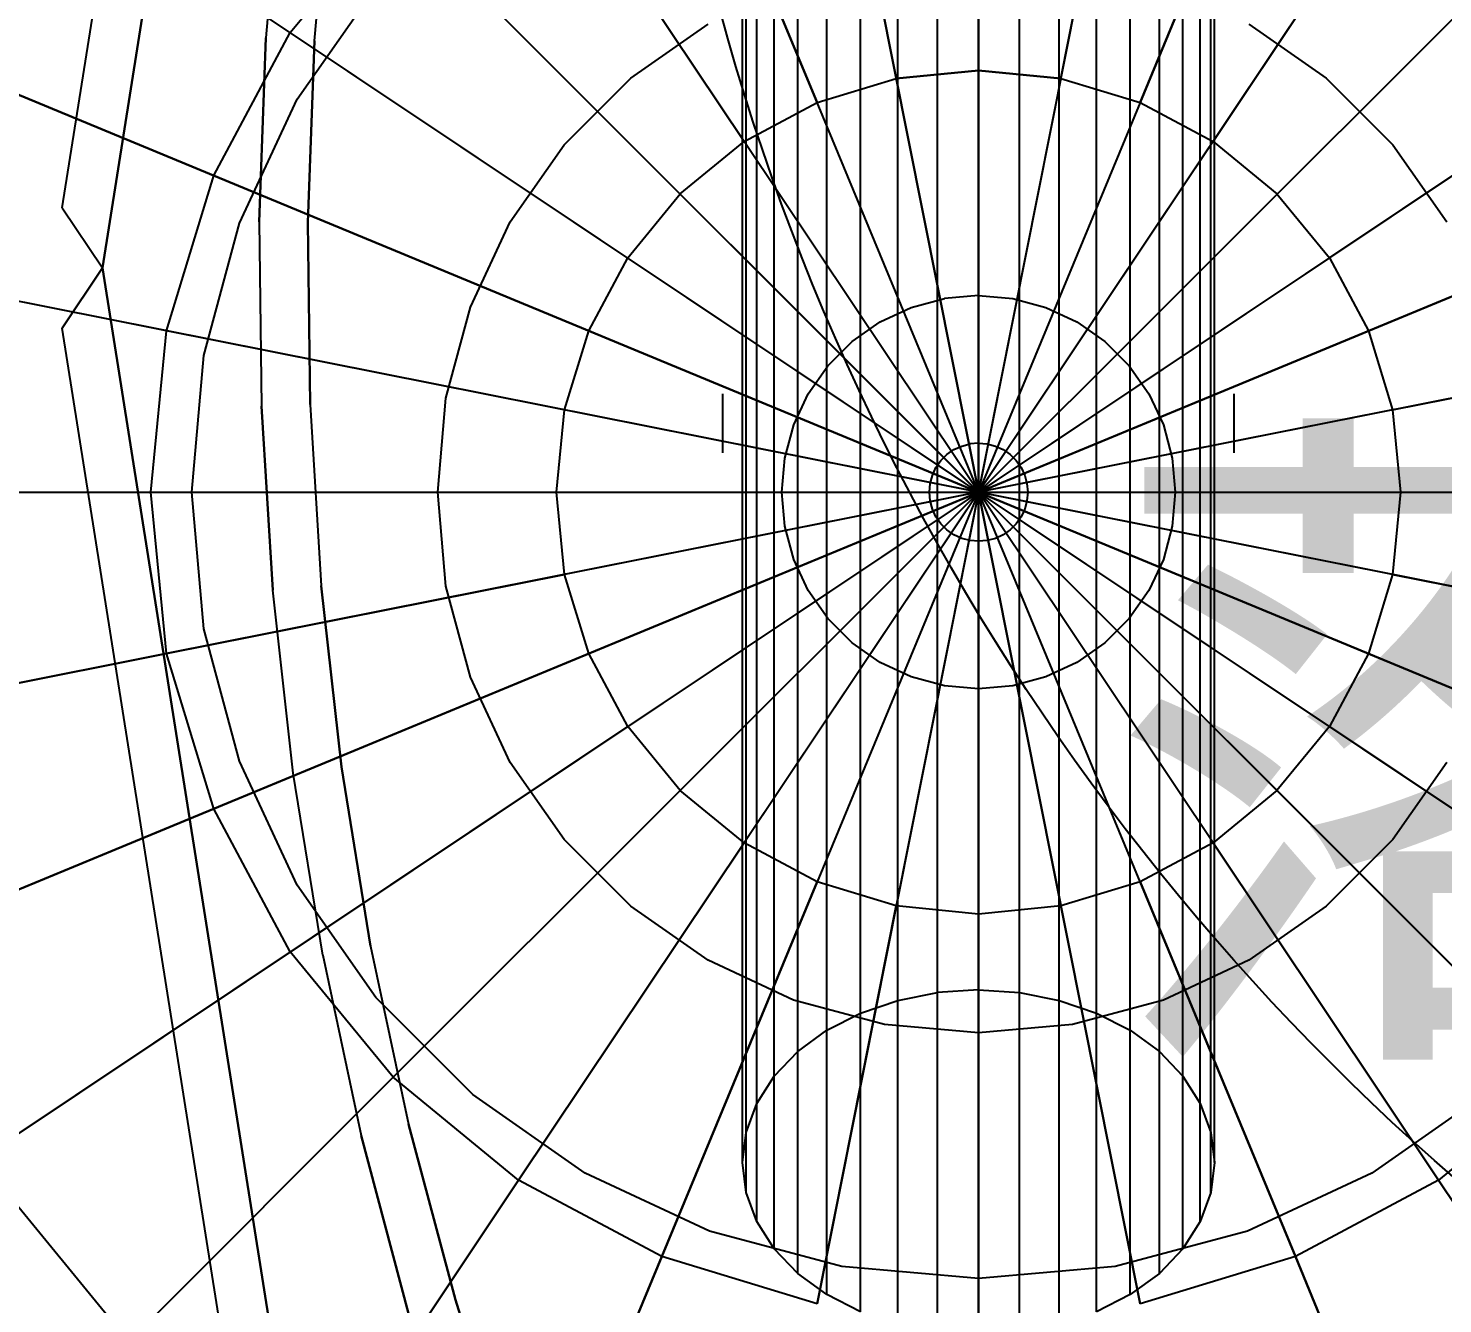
# Model space of a CAD drawing. Extents: x 11992 to 29481, y -6727 to 6811.
# Drawn here: x 12801.6 to 12873.5, y -1098.6 to -1033.7 of the extents above; entities that cross this region are included whole.
import ezdxf

# ---------------------------------------------------------------- set-up
doc = ezdxf.new("R2010")
doc.units = 0
doc.header["$MEASUREMENT"] = 0
doc.layers.get('0').update_dxf_attribs({"color": 8, "linetype": 'CONTINUOUS'})
doc.layers.add('zoylight 0装饰灯', color=6, linetype='CONTINUOUS')
doc.styles.get("Standard").update_dxf_attribs({"font": 'arial.ttf'})

msp = doc.modelspace()

# ---------------------------------------------------------------- linework, layer by layer
for p, q in [((12849.901, -1082.615, -1428.178), (12849.901, -972.623, -1299.669)), ((12849.901, -979.51, -1305.645), (12849.901, -1035.832, -1275.54)), ((12849.901, -1035.832, -1491.313), (12849.901, -979.51, -1305.645)), ((12849.901, -1100.168, -1411.81), (12849.901, -979.644, -1293.122)), ((12805.347, -1045.886, -1990.428), (12815.012, -984.866, -1990.428)), ((12815.012, -984.866, -2405.428), (12805.347, -1045.886, -2405.428)), ((12803.3, -1042.831, -1992.928), (12812.121, -987.14, -1992.928)), ((12803.3, -1042.831, -2402.928), (12812.121, -987.14, -2402.928)), ((12939.605, -1117.23, -1404.886), (12760.197, -997.353, -1404.886)), ((12867.744, -1069.214, -1275.54), (12760.197, -997.353, -1361.967)), ((12939.605, -997.353, -1404.886), (12832.058, -1069.214, -1491.313)), ((12867.744, -1045.369, -1275.54), (12939.605, -997.353, -1361.967)), ((12883.853, -1006.478, -1474.888), (12837.979, -1075.135, -1491.313)), ((12847.817, -1082.748, -1428.054), (12847.817, -1014.549, -1354.918)), ((12851.985, -1082.748, -1428.054), (12851.985, -1014.549, -1354.918)), ((12845.797, -1083.144, -1427.685), (12845.797, -1014.945, -1354.549)), ((12854.005, -1083.144, -1427.685), (12854.005, -1014.945, -1354.549)), ((12906.362, -1080.678, -1474.888), (12750.227, -1016.005, -1404.886)), ((12841.688, -1016.005, -1281.8), (12858.114, -1098.578, -1281.8)), ((12858.114, -1098.578, -1485.053), (12841.688, -1016.005, -1485.053)), ((12843.901, -1083.791, -1427.082), (12843.901, -1015.591, -1353.946)), ((12858.114, -1016.005, -1485.053), (12845.714, -1078.339, -1491.313)), ((12854.088, -1036.244, -1275.54), (12858.114, -1016.005, -1281.8)), ((12855.901, -1083.791, -1427.082), (12855.901, -1015.591, -1353.946)), ((12842.188, -1084.668, -1426.263), (12842.188, -1016.469, -1353.128)), ((12857.614, -1084.668, -1426.263), (12857.614, -1016.469, -1353.128)), ((12840.709, -1085.75, -1425.255), (12840.709, -1017.55, -1352.119)), ((12859.093, -1085.75, -1425.255), (12859.093, -1017.55, -1352.119)), ((12750.227, -1098.578, -1361.967), (12943.792, -1018.401, -1341.331)), ((12943.792, -1018.401, -1425.522), (12750.227, -1098.578, -1404.886)), ((12841.688, -1037.465, -1275.54), (12833.792, -1018.401, -1281.8)), ((12833.792, -1018.401, -1485.053), (12841.688, -1037.465, -1491.313)), ((12858.114, -1037.465, -1275.54), (12866.01, -1018.401, -1281.8)), ((12866.01, -1018.401, -1485.053), (12858.114, -1037.465, -1491.313)), ((12839.509, -1087.003, -1424.086), (12839.509, -1018.803, -1350.951)), ((12860.293, -1087.003, -1424.086), (12860.293, -1018.803, -1350.951)), ((12838.625, -1088.39, -1422.793), (12838.625, -1020.19, -1349.658)), ((12861.177, -1088.39, -1422.793), (12861.177, -1020.19, -1349.658)), ((12838.084, -1089.867, -1421.415), (12838.084, -1021.668, -1348.28)), ((12861.718, -1089.867, -1421.415), (12861.718, -1021.668, -1348.28)), ((12837.979, -1039.448, -1275.54), (12826.514, -1022.291, -1281.8)), ((12826.514, -1022.291, -1485.053), (12837.979, -1039.448, -1491.313)), ((12861.823, -1039.448, -1275.54), (12873.288, -1022.291, -1281.8)), ((12837.901, -1091.391, -1419.994), (12837.901, -1023.192, -1346.859)), ((12861.901, -1091.391, -1419.994), (12861.901, -1023.192, -1346.859)), ((12814.473, -1024.835, -2395.428), (12813.663, -1034.175, -2395.428)), ((12814.473, -1024.835, -2440.428), (12813.663, -1034.175, -2440.428)), ((12838.084, -1092.915, -1418.573), (12838.084, -1024.716, -1345.438)), ((12861.718, -1092.915, -1418.573), (12861.718, -1024.716, -1345.438)), ((12816.136, -1034.327, -2000.451), (12816.936, -1025.108, -2000.451)), ((12816.136, -1034.327, -2006.451), (12816.936, -1025.108, -2006.451)), ((12838.625, -1094.393, -1417.195), (12838.625, -1026.193, -1344.06)), ((12861.177, -1094.393, -1417.195), (12861.177, -1026.193, -1344.06)), ((12814.9, -1033.905, -1485.053), (12820.135, -1027.526, -1485.053)), ((12814.9, -1033.905, -1281.8), (12820.135, -1027.526, -1281.8)), ((12820.135, -1087.057, -1281.8), (12879.667, -1027.526, -1281.8)), ((12879.667, -1027.526, -1485.053), (12820.135, -1087.057, -1485.053)), ((12820.135, -1027.526, -1281.8), (12921.762, -1129.152, -1341.331)), ((12879.667, -1087.057, -1485.053), (12820.135, -1027.526, -1485.053)), ((12839.509, -1095.78, -1415.902), (12839.509, -1027.58, -1342.767)), ((12860.293, -1095.78, -1415.902), (12860.293, -1027.58, -1342.767)), ((12840.709, -1097.033, -1414.734), (12840.709, -1028.833, -1341.598)), ((12859.093, -1097.033, -1414.734), (12859.093, -1028.833, -1341.598)), ((12842.188, -1098.114, -1413.725), (12842.188, -1029.915, -1340.59)), ((12857.614, -1098.114, -1413.725), (12857.614, -1029.915, -1340.59)), ((12843.901, -1098.992, -1412.907), (12843.901, -1030.792, -1339.771)), ((12855.901, -1098.992, -1412.907), (12855.901, -1030.792, -1339.771)), ((12815.26, -1037.291, 292.575), (12819.259, -1031.58, 292.575)), ((12815.26, -1037.291, 309.575), (12819.259, -1031.58, 309.575)), ((12845.797, -1099.638, -1412.304), (12845.797, -1031.439, -1339.168)), ((12847.817, -1100.034, -1411.935), (12847.817, -1031.834, -1338.799)), ((12851.985, -1100.034, -1411.935), (12851.985, -1031.834, -1338.799)), ((12854.005, -1099.638, -1412.304), (12854.005, -1031.439, -1339.168)), ((12832.224, -1036.225, 130.575), (12836.151, -1033.476, 130.575)), ((12832.224, -1036.225, 292.575), (12836.151, -1033.476, 292.575)), ((12863.651, -1033.476, 130.575), (12867.578, -1036.225, 130.575)), ((12863.651, -1033.476, 292.575), (12867.578, -1036.225, 292.575)), ((12793.44, -1033.905, -1291.965), (12943.792, -1096.182, -1341.331)), ((12811.01, -1041.182, -1485.053), (12814.9, -1033.905, -1485.053)), ((12811.01, -1041.182, -1281.8), (12814.9, -1033.905, -1281.8)), ((12813.663, -1034.175, -2395.428), (12813.315, -1043.542, -2395.428)), ((12813.315, -1043.542, -2440.428), (12813.663, -1034.175, -2440.428)), ((12813.663, -1034.175, -2395.428), (12813.663, -1034.175, -2440.428)), ((12816.136, -1034.327, -2000.451), (12815.793, -1043.573, -2000.451)), ((12815.793, -1043.573, -2006.451), (12816.136, -1034.327, -2006.451)), ((12816.136, -1034.327, -2000.451), (12816.136, -1034.327, -2006.451)), ((12828.835, -1039.615, 130.575), (12832.224, -1036.225, 130.575)), ((12828.835, -1039.615, 292.575), (12832.224, -1036.225, 292.575)), ((12832.224, -1036.225, 130.575), (12832.224, -1036.225, 292.575)), ((12841.688, -1037.465, -1491.313), (12845.714, -1036.244, -1491.313)), ((12841.688, -1037.465, -1275.54), (12845.714, -1036.244, -1275.54)), ((12854.088, -1036.244, -1275.54), (12841.688, -1098.578, -1281.8)), ((12845.714, -1036.244, -1491.313), (12849.901, -1035.832, -1491.313)), ((12849.901, -1035.832, -1275.54), (12845.714, -1036.244, -1275.54)), ((12849.901, -1035.832, -1275.54), (12854.088, -1036.244, -1275.54)), ((12849.901, -1035.832, -1491.313), (12849.901, -1118.404, -1291.965)), ((12854.088, -1036.244, -1491.313), (12849.901, -1035.832, -1491.313)), ((12854.088, -1036.244, -1491.313), (12858.114, -1037.465, -1491.313)), ((12854.088, -1036.244, -1275.54), (12858.114, -1037.465, -1275.54)), ((12867.578, -1036.225, 130.575), (12867.578, -1036.225, 292.575)), ((12867.578, -1036.225, 130.575), (12870.967, -1039.615, 130.575)), ((12867.578, -1036.225, 292.575), (12870.967, -1039.615, 292.575)), ((12939.605, -1075.135, -1444.539), (12750.227, -1037.465, -1425.522)), ((12808.615, -1049.079, -1281.8), (12750.227, -1037.465, -1341.331)), ((12812.313, -1043.611, 292.575), (12815.26, -1037.291, 292.575)), ((12812.313, -1043.611, 309.575), (12815.26, -1037.291, 309.575)), ((12815.26, -1037.291, 292.575), (12815.26, -1037.291, 309.575)), ((12837.979, -1039.448, -1275.54), (12841.688, -1037.465, -1275.54)), ((12837.979, -1039.448, -1491.313), (12841.688, -1037.465, -1491.313)), ((12858.114, -1037.465, -1275.54), (12841.688, -1077.118, -1275.54)), ((12858.114, -1037.465, -1491.313), (12841.688, -1077.118, -1491.313)), ((12858.114, -1077.118, -1275.54), (12841.688, -1037.465, -1275.54)), ((12858.114, -1077.118, -1491.313), (12841.688, -1037.465, -1491.313)), ((12858.114, -1037.465, -1491.313), (12861.823, -1039.448, -1491.313)), ((12858.114, -1037.465, -1275.54), (12861.823, -1039.448, -1275.54)), ((12826.085, -1043.542, 130.575), (12828.835, -1039.615, 130.575)), ((12826.085, -1043.542, 292.575), (12828.835, -1039.615, 292.575)), ((12828.835, -1039.615, 130.575), (12828.835, -1039.615, 292.575)), ((12834.727, -1042.117, -1491.313), (12837.979, -1039.448, -1491.313)), ((12834.727, -1042.117, -1275.54), (12837.979, -1039.448, -1275.54)), ((12861.823, -1039.448, -1275.54), (12837.979, -1075.135, -1275.54)), ((12861.823, -1075.135, -1275.54), (12837.979, -1039.448, -1275.54)), ((12861.823, -1075.135, -1491.313), (12837.979, -1039.448, -1491.313)), ((12861.823, -1039.448, -1491.313), (12865.075, -1042.117, -1491.313)), ((12861.823, -1039.448, -1275.54), (12865.075, -1042.117, -1275.54)), ((12870.967, -1039.615, 130.575), (12870.967, -1039.615, 292.575)), ((12870.967, -1039.615, 130.575), (12873.717, -1043.542, 130.575)), ((12870.967, -1039.615, 292.575), (12873.717, -1043.542, 292.575)), ((12808.615, -1049.079, -1485.053), (12811.01, -1041.182, -1485.053)), ((12808.615, -1049.079, -1281.8), (12811.01, -1041.182, -1281.8)), ((12832.058, -1045.369, -1491.313), (12834.727, -1042.117, -1491.313)), ((12832.058, -1045.369, -1275.54), (12834.727, -1042.117, -1275.54)), ((12865.075, -1042.117, -1491.313), (12867.744, -1045.369, -1491.313)), ((12865.075, -1042.117, -1275.54), (12867.744, -1045.369, -1275.54)), ((12803.3, -1042.831, -1992.928), (12803.3, -1042.831, -2402.928)), ((12803.3, -1042.831, -2402.928), (12803.3, -1042.831, -1992.928)), ((12803.3, -1042.831, -1992.928), (12805.347, -1045.886, -1990.428)), ((12803.3, -1042.831, -2402.928), (12805.347, -1045.886, -2405.428)), ((12813.315, -1043.542, -2395.428), (12813.315, -1043.542, -2440.428)), ((12813.315, -1043.542, -2395.428), (12813.431, -1052.917, -2395.428)), ((12813.315, -1043.542, -2440.428), (12813.431, -1052.917, -2440.428)), ((12815.793, -1043.573, -2000.451), (12815.793, -1043.573, -2006.451)), ((12815.793, -1043.573, -2000.451), (12815.908, -1052.827, -2000.451)), ((12815.908, -1052.827, -2006.451), (12815.793, -1043.573, -2006.451)), ((12824.059, -1047.886, 130.575), (12826.085, -1043.542, 130.575)), ((12824.059, -1047.886, 292.575), (12826.085, -1043.542, 292.575)), ((12826.085, -1043.542, 130.575), (12826.085, -1043.542, 292.575)), ((12810.509, -1050.346, 292.575), (12812.313, -1043.611, 292.575)), ((12810.509, -1050.346, 309.575), (12812.313, -1043.611, 309.575)), ((12812.313, -1043.611, 292.575), (12812.313, -1043.611, 309.575)), ((12867.744, -1045.369, -1275.54), (12760.197, -1117.23, -1361.967)), ((12909.839, -1045.369, -1474.888), (12828.853, -1061.478, -1491.313)), ((12830.075, -1049.079, -1491.313), (12832.058, -1045.369, -1491.313)), ((12830.075, -1049.079, -1275.54), (12832.058, -1045.369, -1275.54)), ((12867.744, -1045.369, -1275.54), (12869.727, -1049.079, -1275.54)), ((12867.744, -1045.369, -1491.313), (12869.727, -1049.079, -1491.313)), ((12805.347, -1045.886, -1990.428), (12803.3, -1048.944, -1992.928)), ((12803.3, -1048.944, -2402.928), (12805.347, -1045.886, -2405.428)), ((12805.347, -1045.886, -2405.428), (12805.347, -1045.886, -1990.428)), ((12805.347, -1045.886, -1990.428), (12805.347, -1045.886, -2405.428)), ((12815.012, -1106.909, -1990.428), (12805.347, -1045.886, -1990.428)), ((12805.347, -1045.886, -2405.428), (12815.012, -1106.909, -2405.428)), ((12805.347, -1045.886, -2405.428), (12805.347, -1045.886, -1990.428)), ((12805.347, -1045.886, -2405.428), (12805.347, -1045.886, -1990.428)), ((12822.819, -1052.516, 130.575), (12824.059, -1047.886, 130.575)), ((12822.819, -1052.516, 292.575), (12824.059, -1047.886, 292.575)), ((12824.059, -1047.886, 130.575), (12824.059, -1047.886, 292.575)), ((12844.901, -1048.631, 98.574), (12846.481, -1047.895, 98.574)), ((12844.901, -1048.631, 130.575), (12846.481, -1047.895, 130.575)), ((12846.481, -1047.895, 98.574), (12848.164, -1047.443, 98.574)), ((12846.481, -1047.895, 130.575), (12848.164, -1047.443, 130.575)), ((12846.481, -1047.895, 98.574), (12846.481, -1047.895, 130.575)), ((12849.901, -1047.292, 98.574), (12848.164, -1047.443, 98.574)), ((12849.901, -1047.292, 130.575), (12848.164, -1047.443, 130.575)), ((12848.164, -1047.443, 98.574), (12848.164, -1047.443, 130.575)), ((12849.901, -1047.292, 98.574), (12851.638, -1047.443, 98.574)), ((12849.901, -1047.292, 130.575), (12851.638, -1047.443, 130.575)), ((12849.901, -1047.292, 98.574), (12849.901, -1047.292, 130.575)), ((12851.638, -1047.443, 98.574), (12851.638, -1047.443, 130.575)), ((12851.638, -1047.443, 98.574), (12853.321, -1047.895, 98.574)), ((12851.638, -1047.443, 130.575), (12853.321, -1047.895, 130.575)), ((12853.321, -1047.895, 98.574), (12853.321, -1047.895, 130.575)), ((12853.321, -1047.895, 98.574), (12854.901, -1048.631, 98.574)), ((12853.321, -1047.895, 130.575), (12854.901, -1048.631, 130.575)), ((12843.473, -1049.631, 98.574), (12844.901, -1048.631, 98.574)), ((12843.473, -1049.631, 130.575), (12844.901, -1048.631, 130.575)), ((12844.901, -1048.631, 98.574), (12844.901, -1048.631, 130.575)), ((12854.901, -1048.631, 98.574), (12854.901, -1048.631, 130.575)), ((12854.901, -1048.631, 98.574), (12856.329, -1049.631, 98.574)), ((12854.901, -1048.631, 130.575), (12856.329, -1049.631, 130.575)), ((12803.3, -1048.944, -1992.928), (12803.3, -1048.944, -2402.928)), ((12803.3, -1048.944, -2402.928), (12803.3, -1048.944, -1992.928)), ((12812.121, -1104.636, -1992.928), (12803.3, -1048.944, -1992.928)), ((12812.121, -1104.636, -2402.928), (12803.3, -1048.944, -2402.928)), ((12807.806, -1057.291, -1281.8), (12808.615, -1049.079, -1281.8)), ((12807.806, -1057.291, -1485.053), (12808.615, -1049.079, -1485.053)), ((12870.949, -1061.478, -1275.54), (12808.615, -1049.079, -1281.8)), ((12828.853, -1053.105, -1491.313), (12830.075, -1049.079, -1491.313)), ((12828.853, -1053.105, -1275.54), (12830.075, -1049.079, -1275.54)), ((12869.727, -1049.079, -1491.313), (12870.949, -1053.105, -1491.313)), ((12869.727, -1049.079, -1275.54), (12870.949, -1053.105, -1275.54)), ((12870.949, -1053.105, -1275.54), (12891.188, -1049.079, -1281.8)), ((12842.241, -1050.864, 98.574), (12843.473, -1049.631, 98.574)), ((12842.241, -1050.864, 130.575), (12843.473, -1049.631, 130.575)), ((12843.473, -1049.631, 98.574), (12843.473, -1049.631, 130.575)), ((12856.329, -1049.631, 98.574), (12856.329, -1049.631, 130.575)), ((12856.329, -1049.631, 98.574), (12857.561, -1050.864, 98.574)), ((12856.329, -1049.631, 130.575), (12857.561, -1050.864, 130.575)), ((12809.901, -1057.291, 292.575), (12810.509, -1050.346, 292.575)), ((12809.901, -1057.291, 309.575), (12810.509, -1050.346, 309.575)), ((12810.509, -1050.346, 292.575), (12810.509, -1050.346, 309.575)), ((12841.241, -1052.292, 98.574), (12842.241, -1050.864, 98.574)), ((12841.241, -1052.292, 130.575), (12842.241, -1050.864, 130.575)), ((12842.241, -1050.864, 98.574), (12842.241, -1050.864, 130.575)), ((12857.561, -1050.864, 98.574), (12857.561, -1050.864, 130.575)), ((12857.561, -1050.864, 98.574), (12858.561, -1052.292, 98.574)), ((12857.561, -1050.864, 130.575), (12858.561, -1052.292, 130.575)), ((12813.431, -1052.917, -2395.428), (12813.431, -1052.917, -2440.428)), ((12813.431, -1052.917, -2395.428), (12814.01, -1062.276, -2395.428)), ((12814.01, -1062.276, -2440.428), (12813.431, -1052.917, -2440.428)), ((12815.908, -1052.827, -2000.451), (12815.908, -1052.827, -2006.451)), ((12815.908, -1052.827, -2000.451), (12816.479, -1062.062, -2000.451)), ((12815.908, -1052.827, -2006.451), (12816.479, -1062.062, -2006.451)), ((12822.401, -1057.291, 130.575), (12822.819, -1052.516, 130.575)), ((12822.401, -1057.291, 292.575), (12822.819, -1052.516, 292.575)), ((12822.819, -1052.516, 130.575), (12822.819, -1052.516, 292.575)), ((12836.901, -1055.291, -1113.426), (12836.901, -1052.292, -1113.426)), ((12836.901, -1055.291, -13.426), (12836.901, -1052.292, -13.426)), ((12836.901, -1052.292, -1113.426), (12836.901, -1052.292, -13.426)), ((12840.504, -1053.871, 98.574), (12841.241, -1052.292, 98.574)), ((12840.504, -1053.871, 130.575), (12841.241, -1052.292, 130.575)), ((12841.241, -1052.292, 98.574), (12841.241, -1052.292, 130.575)), ((12858.561, -1052.292, 98.574), (12858.561, -1052.292, 130.575)), ((12858.561, -1052.292, 98.574), (12859.298, -1053.871, 98.574)), ((12858.561, -1052.292, 130.575), (12859.298, -1053.871, 130.575)), ((12862.901, -1055.291, -1113.426), (12862.901, -1052.292, -1113.426)), ((12862.901, -1055.291, -13.426), (12862.901, -1052.292, -13.426)), ((12870.949, -1053.105, -1275.54), (12808.615, -1065.504, -1281.8)), ((12828.441, -1057.291, -1491.313), (12828.853, -1053.105, -1491.313)), ((12828.441, -1057.291, -1275.54), (12828.853, -1053.105, -1275.54)), ((12870.949, -1053.105, -1275.54), (12871.361, -1057.291, -1275.54)), ((12870.949, -1053.105, -1491.313), (12871.361, -1057.291, -1491.313)), ((12840.053, -1055.555, 98.574), (12840.504, -1053.871, 98.574)), ((12840.053, -1055.555, 130.575), (12840.504, -1053.871, 130.575)), ((12840.504, -1053.871, 98.574), (12840.504, -1053.871, 130.575)), ((12859.298, -1053.871, 98.574), (12859.298, -1053.871, 130.575)), ((12859.298, -1053.871, 98.574), (12859.749, -1055.555, 98.574)), ((12859.298, -1053.871, 130.575), (12859.749, -1055.555, 130.575)), ((12848.651, -1055.126, -33.426), (12849.046, -1054.942, -33.426)), ((12848.651, -1055.126, 98.574), (12849.046, -1054.942, 98.574)), ((12848.651, -1055.126, -1273.426), (12849.046, -1054.942, -1273.426)), ((12848.651, -1055.126, -1091.426), (12849.046, -1054.942, -1091.426)), ((12849.046, -1054.942, -33.426), (12849.467, -1054.829, -33.426)), ((12849.046, -1054.942, 98.574), (12849.467, -1054.829, 98.574)), ((12849.046, -1054.942, -1273.426), (12849.467, -1054.829, -1273.426)), ((12849.046, -1054.942, -1091.426), (12849.467, -1054.829, -1091.426)), ((12849.046, -1054.942, -33.426), (12849.046, -1054.942, 98.574)), ((12849.046, -1054.942, -1273.426), (12849.046, -1054.942, -1091.426)), ((12849.901, -1054.791, -33.426), (12849.467, -1054.829, -33.426)), ((12849.901, -1054.791, 98.574), (12849.467, -1054.829, 98.574)), ((12849.901, -1054.791, -1273.426), (12849.467, -1054.829, -1273.426)), ((12849.901, -1054.791, -1091.426), (12849.467, -1054.829, -1091.426)), ((12849.467, -1054.829, -33.426), (12849.467, -1054.829, 98.574)), ((12849.467, -1054.829, -1273.426), (12849.467, -1054.829, -1091.426)), ((12849.901, -1054.791, -33.426), (12850.335, -1054.829, -33.426)), ((12849.901, -1054.791, 98.574), (12850.335, -1054.829, 98.574)), ((12849.901, -1054.791, -33.426), (12849.901, -1054.791, 98.574)), ((12849.901, -1054.791, -1273.426), (12850.335, -1054.829, -1273.426)), ((12849.901, -1054.791, -1091.426), (12850.335, -1054.829, -1091.426)), ((12849.901, -1054.791, -1273.426), (12849.901, -1054.791, -1091.426)), ((12850.335, -1054.829, -33.426), (12850.335, -1054.829, 98.574)), ((12850.335, -1054.829, -33.426), (12850.756, -1054.942, -33.426)), ((12850.335, -1054.829, 98.574), (12850.756, -1054.942, 98.574)), ((12850.335, -1054.829, -1273.426), (12850.335, -1054.829, -1091.426)), ((12850.335, -1054.829, -1273.426), (12850.756, -1054.942, -1273.426)), ((12850.335, -1054.829, -1091.426), (12850.756, -1054.942, -1091.426)), ((12850.756, -1054.942, -33.426), (12850.756, -1054.942, 98.574)), ((12850.756, -1054.942, -33.426), (12851.151, -1055.126, -33.426)), ((12850.756, -1054.942, 98.574), (12851.151, -1055.126, 98.574)), ((12850.756, -1054.942, -1273.426), (12850.756, -1054.942, -1091.426)), ((12850.756, -1054.942, -1273.426), (12851.151, -1055.126, -1273.426)), ((12850.756, -1054.942, -1091.426), (12851.151, -1055.126, -1091.426)), ((12836.901, -1055.291, -1113.426), (12836.901, -1055.291, -13.426)), ((12839.901, -1057.291, 98.574), (12840.053, -1055.555, 98.574)), ((12839.901, -1057.291, 130.575), (12840.053, -1055.555, 130.575)), ((12840.053, -1055.555, 98.574), (12840.053, -1055.555, 130.575)), ((12847.736, -1056.041, -33.426), (12847.986, -1055.685, -33.426)), ((12847.736, -1056.041, 98.574), (12847.986, -1055.685, 98.574)), ((12847.736, -1056.041, -1273.426), (12847.986, -1055.685, -1273.426)), ((12847.736, -1056.041, -1091.426), (12847.986, -1055.685, -1091.426)), ((12847.986, -1055.685, -33.426), (12848.294, -1055.376, -33.426)), ((12847.986, -1055.685, 98.574), (12848.294, -1055.376, 98.574)), ((12847.986, -1055.685, -1273.426), (12848.294, -1055.376, -1273.426)), ((12847.986, -1055.685, -1091.426), (12848.294, -1055.376, -1091.426)), ((12847.986, -1055.685, -33.426), (12847.986, -1055.685, 98.574)), ((12847.986, -1055.685, -1273.426), (12847.986, -1055.685, -1091.426)), ((12848.294, -1055.376, -33.426), (12848.651, -1055.126, -33.426)), ((12848.294, -1055.376, 98.574), (12848.651, -1055.126, 98.574)), ((12848.294, -1055.376, -1273.426), (12848.651, -1055.126, -1273.426)), ((12848.294, -1055.376, -1091.426), (12848.651, -1055.126, -1091.426)), ((12848.294, -1055.376, -33.426), (12848.294, -1055.376, 98.574)), ((12848.294, -1055.376, -1273.426), (12848.294, -1055.376, -1091.426)), ((12848.651, -1055.126, -33.426), (12848.651, -1055.126, 98.574)), ((12848.651, -1055.126, -1273.426), (12848.651, -1055.126, -1091.426)), ((12851.151, -1055.126, -33.426), (12851.151, -1055.126, 98.574)), ((12851.151, -1055.126, -33.426), (12851.508, -1055.376, -33.426)), ((12851.151, -1055.126, 98.574), (12851.508, -1055.376, 98.574)), ((12851.151, -1055.126, -1273.426), (12851.151, -1055.126, -1091.426)), ((12851.151, -1055.126, -1273.426), (12851.508, -1055.376, -1273.426)), ((12851.151, -1055.126, -1091.426), (12851.508, -1055.376, -1091.426)), ((12851.508, -1055.376, -33.426), (12851.508, -1055.376, 98.574)), ((12851.508, -1055.376, -33.426), (12851.816, -1055.685, -33.426)), ((12851.508, -1055.376, 98.574), (12851.816, -1055.685, 98.574)), ((12851.508, -1055.376, -1273.426), (12851.508, -1055.376, -1091.426)), ((12851.508, -1055.376, -1273.426), (12851.816, -1055.685, -1273.426)), ((12851.508, -1055.376, -1091.426), (12851.816, -1055.685, -1091.426)), ((12851.816, -1055.685, -33.426), (12851.816, -1055.685, 98.574)), ((12851.816, -1055.685, -33.426), (12852.066, -1056.041, -33.426)), ((12851.816, -1055.685, 98.574), (12852.066, -1056.041, 98.574)), ((12851.816, -1055.685, -1273.426), (12851.816, -1055.685, -1091.426)), ((12851.816, -1055.685, -1273.426), (12852.066, -1056.041, -1273.426)), ((12851.816, -1055.685, -1091.426), (12852.066, -1056.041, -1091.426)), ((12859.749, -1055.555, 98.574), (12859.749, -1055.555, 130.575)), ((12859.749, -1055.555, 98.574), (12859.901, -1057.291, 98.574)), ((12859.749, -1055.555, 130.575), (12859.901, -1057.291, 130.575)), ((12847.439, -1056.857, -33.426), (12847.552, -1056.436, -33.426)), ((12847.439, -1056.857, 98.574), (12847.552, -1056.436, 98.574)), ((12847.439, -1056.857, -1273.426), (12847.552, -1056.436, -1273.426)), ((12847.439, -1056.857, -1091.426), (12847.552, -1056.436, -1091.426)), ((12847.552, -1056.436, -33.426), (12847.736, -1056.041, -33.426)), ((12847.552, -1056.436, 98.574), (12847.736, -1056.041, 98.574)), ((12847.552, -1056.436, -1273.426), (12847.736, -1056.041, -1273.426)), ((12847.552, -1056.436, -1091.426), (12847.736, -1056.041, -1091.426)), ((12847.552, -1056.436, -33.426), (12847.552, -1056.436, 98.574)), ((12847.552, -1056.436, -1273.426), (12847.552, -1056.436, -1091.426)), ((12847.736, -1056.041, -33.426), (12847.736, -1056.041, 98.574)), ((12847.736, -1056.041, -1273.426), (12847.736, -1056.041, -1091.426)), ((12852.066, -1056.041, -33.426), (12852.066, -1056.041, 98.574)), ((12852.066, -1056.041, -33.426), (12852.25, -1056.436, -33.426)), ((12852.066, -1056.041, 98.574), (12852.25, -1056.436, 98.574)), ((12852.066, -1056.041, -1273.426), (12852.066, -1056.041, -1091.426)), ((12852.066, -1056.041, -1273.426), (12852.25, -1056.436, -1273.426)), ((12852.066, -1056.041, -1091.426), (12852.25, -1056.436, -1091.426)), ((12852.25, -1056.436, -33.426), (12852.25, -1056.436, 98.574)), ((12852.25, -1056.436, -33.426), (12852.363, -1056.857, -33.426)), ((12852.25, -1056.436, 98.574), (12852.363, -1056.857, 98.574)), ((12852.25, -1056.436, -1273.426), (12852.25, -1056.436, -1091.426)), ((12852.25, -1056.436, -1273.426), (12852.363, -1056.857, -1273.426)), ((12852.25, -1056.436, -1091.426), (12852.363, -1056.857, -1091.426)), ((12847.401, -1057.291, -33.426), (12847.439, -1056.857, -33.426)), ((12847.401, -1057.291, 98.574), (12847.439, -1056.857, 98.574)), ((12847.401, -1057.291, -1273.426), (12847.439, -1056.857, -1273.426)), ((12847.401, -1057.291, -1091.426), (12847.439, -1056.857, -1091.426)), ((12847.439, -1056.857, -33.426), (12847.439, -1056.857, 98.574)), ((12847.439, -1056.857, -1273.426), (12847.439, -1056.857, -1091.426)), ((12852.363, -1056.857, -33.426), (12852.363, -1056.857, 98.574)), ((12852.363, -1056.857, -33.426), (12852.401, -1057.291, -33.426)), ((12852.363, -1056.857, 98.574), (12852.401, -1057.291, 98.574)), ((12852.363, -1056.857, -1273.426), (12852.363, -1056.857, -1091.426)), ((12852.363, -1056.857, -1273.426), (12852.401, -1057.291, -1273.426)), ((12852.363, -1056.857, -1091.426), (12852.401, -1057.291, -1091.426)), ((12788.788, -1057.291, -1291.965), (12911.014, -1057.291, -1474.888)), ((12808.615, -1065.504, -1485.053), (12807.806, -1057.291, -1485.053)), ((12808.615, -1065.504, -1281.8), (12807.806, -1057.291, -1281.8)), ((12810.509, -1064.237, 292.575), (12809.901, -1057.291, 292.575)), ((12810.509, -1064.237, 309.575), (12809.901, -1057.291, 309.575)), ((12809.901, -1057.291, 292.575), (12809.901, -1057.291, 309.575)), ((12822.819, -1062.067, 130.575), (12822.401, -1057.291, 130.575)), ((12822.819, -1062.067, 292.575), (12822.401, -1057.291, 292.575)), ((12822.401, -1057.291, 130.575), (12822.401, -1057.291, 292.575)), ((12828.853, -1061.478, -1491.313), (12828.441, -1057.291, -1491.313)), ((12828.853, -1061.478, -1275.54), (12828.441, -1057.291, -1275.54)), ((12840.053, -1059.028, 98.574), (12839.901, -1057.291, 98.574)), ((12840.053, -1059.028, 130.575), (12839.901, -1057.291, 130.575)), ((12839.901, -1057.291, 98.574), (12839.901, -1057.291, 130.575)), ((12847.439, -1057.726, -33.426), (12847.401, -1057.291, -33.426)), ((12847.439, -1057.726, 98.574), (12847.401, -1057.291, 98.574)), ((12847.401, -1057.291, -33.426), (12847.401, -1057.291, 98.574)), ((12847.439, -1057.726, -1273.426), (12847.401, -1057.291, -1273.426)), ((12847.439, -1057.726, -1091.426), (12847.401, -1057.291, -1091.426)), ((12847.401, -1057.291, -1273.426), (12847.401, -1057.291, -1091.426)), ((12847.552, -1058.147, -33.426), (12847.439, -1057.726, -33.426)), ((12847.552, -1058.147, 98.574), (12847.439, -1057.726, 98.574)), ((12847.439, -1057.726, -33.426), (12847.439, -1057.726, 98.574)), ((12847.552, -1058.147, -1273.426), (12847.439, -1057.726, -1273.426)), ((12847.552, -1058.147, -1091.426), (12847.439, -1057.726, -1091.426)), ((12847.439, -1057.726, -1273.426), (12847.439, -1057.726, -1091.426)), ((12852.363, -1057.726, -33.426), (12852.25, -1058.147, -33.426)), ((12852.363, -1057.726, 98.574), (12852.25, -1058.147, 98.574)), ((12852.363, -1057.726, -1273.426), (12852.25, -1058.147, -1273.426)), ((12852.363, -1057.726, -1091.426), (12852.25, -1058.147, -1091.426)), ((12852.401, -1057.291, -33.426), (12852.363, -1057.726, -33.426)), ((12852.401, -1057.291, 98.574), (12852.363, -1057.726, 98.574)), ((12852.401, -1057.291, -1273.426), (12852.363, -1057.726, -1273.426)), ((12852.401, -1057.291, -1091.426), (12852.363, -1057.726, -1091.426)), ((12852.363, -1057.726, -33.426), (12852.363, -1057.726, 98.574)), ((12852.363, -1057.726, -1273.426), (12852.363, -1057.726, -1091.426)), ((12852.401, -1057.291, -33.426), (12852.401, -1057.291, 98.574)), ((12852.401, -1057.291, -1273.426), (12852.401, -1057.291, -1091.426)), ((12859.901, -1057.291, 98.574), (12859.749, -1059.028, 98.574)), ((12859.901, -1057.291, 130.575), (12859.749, -1059.028, 130.575)), ((12859.901, -1057.291, 98.574), (12859.901, -1057.291, 130.575)), ((12871.361, -1057.291, -1491.313), (12870.949, -1061.478, -1491.313)), ((12871.361, -1057.291, -1275.54), (12870.949, -1061.478, -1275.54)), ((12871.361, -1057.291, -1275.54), (12927.683, -1057.291, -1461.208)), ((12847.736, -1058.541, -33.426), (12847.552, -1058.147, -33.426)), ((12847.736, -1058.541, 98.574), (12847.552, -1058.147, 98.574)), ((12847.552, -1058.147, -33.426), (12847.552, -1058.147, 98.574)), ((12847.736, -1058.541, -1273.426), (12847.552, -1058.147, -1273.426)), ((12847.736, -1058.541, -1091.426), (12847.552, -1058.147, -1091.426)), ((12847.552, -1058.147, -1273.426), (12847.552, -1058.147, -1091.426)), ((12847.986, -1058.898, -33.426), (12847.736, -1058.541, -33.426)), ((12847.986, -1058.898, 98.574), (12847.736, -1058.541, 98.574)), ((12847.736, -1058.541, -33.426), (12847.736, -1058.541, 98.574)), ((12847.986, -1058.898, -1273.426), (12847.736, -1058.541, -1273.426)), ((12847.986, -1058.898, -1091.426), (12847.736, -1058.541, -1091.426)), ((12847.736, -1058.541, -1273.426), (12847.736, -1058.541, -1091.426)), ((12852.066, -1058.541, -33.426), (12851.816, -1058.898, -33.426)), ((12852.066, -1058.541, 98.574), (12851.816, -1058.898, 98.574)), ((12852.066, -1058.541, -1273.426), (12851.816, -1058.898, -1273.426)), ((12852.066, -1058.541, -1091.426), (12851.816, -1058.898, -1091.426)), ((12852.25, -1058.147, -33.426), (12852.066, -1058.541, -33.426)), ((12852.25, -1058.147, 98.574), (12852.066, -1058.541, 98.574)), ((12852.25, -1058.147, -1273.426), (12852.066, -1058.541, -1273.426)), ((12852.25, -1058.147, -1091.426), (12852.066, -1058.541, -1091.426)), ((12852.066, -1058.541, -33.426), (12852.066, -1058.541, 98.574)), ((12852.066, -1058.541, -1273.426), (12852.066, -1058.541, -1091.426)), ((12852.25, -1058.147, -33.426), (12852.25, -1058.147, 98.574)), ((12852.25, -1058.147, -1273.426), (12852.25, -1058.147, -1091.426)), ((12840.504, -1060.712, 98.574), (12840.053, -1059.028, 98.574)), ((12840.504, -1060.712, 130.575), (12840.053, -1059.028, 130.575)), ((12840.053, -1059.028, 98.574), (12840.053, -1059.028, 130.575)), ((12848.294, -1059.207, -33.426), (12847.986, -1058.898, -33.426)), ((12848.294, -1059.207, 98.574), (12847.986, -1058.898, 98.574)), ((12847.986, -1058.898, -33.426), (12847.986, -1058.898, 98.574)), ((12848.294, -1059.207, -1273.426), (12847.986, -1058.898, -1273.426)), ((12848.294, -1059.207, -1091.426), (12847.986, -1058.898, -1091.426)), ((12847.986, -1058.898, -1273.426), (12847.986, -1058.898, -1091.426)), ((12848.651, -1059.457, -33.426), (12848.294, -1059.207, -33.426)), ((12848.651, -1059.457, 98.574), (12848.294, -1059.207, 98.574)), ((12848.294, -1059.207, -33.426), (12848.294, -1059.207, 98.574)), ((12848.651, -1059.457, -1273.426), (12848.294, -1059.207, -1273.426)), ((12848.651, -1059.457, -1091.426), (12848.294, -1059.207, -1091.426)), ((12848.294, -1059.207, -1273.426), (12848.294, -1059.207, -1091.426)), ((12851.508, -1059.207, -33.426), (12851.151, -1059.457, -33.426)), ((12851.508, -1059.207, 98.574), (12851.151, -1059.457, 98.574)), ((12851.508, -1059.207, -1273.426), (12851.151, -1059.457, -1273.426)), ((12851.508, -1059.207, -1091.426), (12851.151, -1059.457, -1091.426)), ((12851.816, -1058.898, -33.426), (12851.508, -1059.207, -33.426)), ((12851.816, -1058.898, 98.574), (12851.508, -1059.207, 98.574)), ((12851.816, -1058.898, -1273.426), (12851.508, -1059.207, -1273.426)), ((12851.816, -1058.898, -1091.426), (12851.508, -1059.207, -1091.426)), ((12851.508, -1059.207, -33.426), (12851.508, -1059.207, 98.574)), ((12851.508, -1059.207, -1273.426), (12851.508, -1059.207, -1091.426)), ((12851.816, -1058.898, -33.426), (12851.816, -1058.898, 98.574)), ((12851.816, -1058.898, -1273.426), (12851.816, -1058.898, -1091.426)), ((12859.749, -1059.028, 98.574), (12859.298, -1060.712, 98.574)), ((12859.749, -1059.028, 130.575), (12859.298, -1060.712, 130.575)), ((12859.749, -1059.028, 98.574), (12859.749, -1059.028, 130.575)), ((12849.046, -1059.641, -33.426), (12848.651, -1059.457, -33.426)), ((12849.046, -1059.641, 98.574), (12848.651, -1059.457, 98.574)), ((12848.651, -1059.457, -33.426), (12848.651, -1059.457, 98.574)), ((12849.046, -1059.641, -1273.426), (12848.651, -1059.457, -1273.426)), ((12849.046, -1059.641, -1091.426), (12848.651, -1059.457, -1091.426)), ((12848.651, -1059.457, -1273.426), (12848.651, -1059.457, -1091.426)), ((12849.467, -1059.754, -33.426), (12849.046, -1059.641, -33.426)), ((12849.467, -1059.754, 98.574), (12849.046, -1059.641, 98.574)), ((12849.046, -1059.641, -33.426), (12849.046, -1059.641, 98.574)), ((12849.467, -1059.754, -1273.426), (12849.046, -1059.641, -1273.426)), ((12849.467, -1059.754, -1091.426), (12849.046, -1059.641, -1091.426)), ((12849.046, -1059.641, -1273.426), (12849.046, -1059.641, -1091.426)), ((12849.901, -1059.791, -33.426), (12849.467, -1059.754, -33.426)), ((12849.901, -1059.791, 98.574), (12849.467, -1059.754, 98.574)), ((12849.467, -1059.754, -33.426), (12849.467, -1059.754, 98.574)), ((12849.901, -1059.791, -1273.426), (12849.467, -1059.754, -1273.426)), ((12849.901, -1059.791, -1091.426), (12849.467, -1059.754, -1091.426)), ((12849.467, -1059.754, -1273.426), (12849.467, -1059.754, -1091.426)), ((12850.335, -1059.754, -33.426), (12849.901, -1059.791, -33.426)), ((12850.335, -1059.754, 98.574), (12849.901, -1059.791, 98.574)), ((12850.335, -1059.754, -1273.426), (12849.901, -1059.791, -1273.426)), ((12850.335, -1059.754, -1091.426), (12849.901, -1059.791, -1091.426)), ((12849.901, -1059.791, -33.426), (12849.901, -1059.791, 98.574)), ((12849.901, -1059.791, -1273.426), (12849.901, -1059.791, -1091.426)), ((12850.756, -1059.641, -33.426), (12850.335, -1059.754, -33.426)), ((12850.756, -1059.641, 98.574), (12850.335, -1059.754, 98.574)), ((12850.756, -1059.641, -1273.426), (12850.335, -1059.754, -1273.426)), ((12850.756, -1059.641, -1091.426), (12850.335, -1059.754, -1091.426)), ((12850.335, -1059.754, -33.426), (12850.335, -1059.754, 98.574)), ((12850.335, -1059.754, -1273.426), (12850.335, -1059.754, -1091.426)), ((12851.151, -1059.457, -33.426), (12850.756, -1059.641, -33.426)), ((12851.151, -1059.457, 98.574), (12850.756, -1059.641, 98.574)), ((12851.151, -1059.457, -1273.426), (12850.756, -1059.641, -1273.426)), ((12851.151, -1059.457, -1091.426), (12850.756, -1059.641, -1091.426)), ((12850.756, -1059.641, -33.426), (12850.756, -1059.641, 98.574)), ((12850.756, -1059.641, -1273.426), (12850.756, -1059.641, -1091.426)), ((12851.151, -1059.457, -33.426), (12851.151, -1059.457, 98.574)), ((12851.151, -1059.457, -1273.426), (12851.151, -1059.457, -1091.426)), ((12841.241, -1062.291, 98.574), (12840.504, -1060.712, 98.574)), ((12841.241, -1062.291, 130.575), (12840.504, -1060.712, 130.575)), ((12840.504, -1060.712, 98.574), (12840.504, -1060.712, 130.575)), ((12859.298, -1060.712, 98.574), (12858.561, -1062.291, 98.574)), ((12859.298, -1060.712, 130.575), (12858.561, -1062.291, 130.575)), ((12859.298, -1060.712, 98.574), (12859.298, -1060.712, 130.575)), ((12808.615, -1065.504, -1485.053), (12828.853, -1061.478, -1491.313)), ((12830.075, -1065.504, -1491.313), (12828.853, -1061.478, -1491.313)), ((12830.075, -1065.504, -1275.54), (12828.853, -1061.478, -1275.54)), ((12870.949, -1061.478, -1275.54), (12869.727, -1065.504, -1275.54)), ((12870.949, -1061.478, -1491.313), (12869.727, -1065.504, -1491.313)), ((12870.949, -1061.478, -1275.54), (12955.715, -1078.339, -1361.967)), ((12814.01, -1062.276, -2395.428), (12814.01, -1062.276, -2440.428)), ((12815.051, -1071.593, -2395.428), (12814.01, -1062.276, -2395.428)), ((12815.051, -1071.593, -2440.428), (12814.01, -1062.276, -2440.428)), ((12816.479, -1062.062, -2000.451), (12816.479, -1062.062, -2006.451)), ((12816.479, -1062.062, -2000.451), (12817.508, -1071.257, -2000.451)), ((12817.508, -1071.257, -2006.451), (12816.479, -1062.062, -2006.451)), ((12824.059, -1066.697, 130.575), (12822.819, -1062.067, 130.575)), ((12824.059, -1066.697, 292.575), (12822.819, -1062.067, 292.575)), ((12822.819, -1062.067, 130.575), (12822.819, -1062.067, 292.575)), ((12842.241, -1063.719, 98.574), (12841.241, -1062.291, 98.574)), ((12842.241, -1063.719, 130.575), (12841.241, -1062.291, 130.575)), ((12841.241, -1062.291, 98.574), (12841.241, -1062.291, 130.575)), ((12858.561, -1062.291, 98.574), (12857.561, -1063.719, 98.574)), ((12858.561, -1062.291, 130.575), (12857.561, -1063.719, 130.575)), ((12858.561, -1062.291, 98.574), (12858.561, -1062.291, 130.575)), ((12843.473, -1064.952, 98.574), (12842.241, -1063.719, 98.574)), ((12843.473, -1064.952, 130.575), (12842.241, -1063.719, 130.575)), ((12842.241, -1063.719, 98.574), (12842.241, -1063.719, 130.575)), ((12857.561, -1063.719, 98.574), (12856.329, -1064.952, 98.574)), ((12857.561, -1063.719, 130.575), (12856.329, -1064.952, 130.575)), ((12857.561, -1063.719, 98.574), (12857.561, -1063.719, 130.575)), ((12812.313, -1070.972, 292.575), (12810.509, -1064.237, 292.575)), ((12812.313, -1070.972, 309.575), (12810.509, -1064.237, 309.575)), ((12810.509, -1064.237, 292.575), (12810.509, -1064.237, 309.575)), ((12844.901, -1065.952, 98.574), (12843.473, -1064.952, 98.574)), ((12844.901, -1065.952, 130.575), (12843.473, -1064.952, 130.575)), ((12843.473, -1064.952, 98.574), (12843.473, -1064.952, 130.575)), ((12856.329, -1064.952, 98.574), (12854.901, -1065.952, 98.574)), ((12856.329, -1064.952, 130.575), (12854.901, -1065.952, 130.575)), ((12856.329, -1064.952, 98.574), (12856.329, -1064.952, 130.575)), ((12808.615, -1065.504, -1281.8), (12750.227, -1077.118, -1341.331)), ((12789.963, -1069.214, -1474.888), (12808.615, -1065.504, -1485.053)), ((12811.01, -1073.401, -1281.8), (12808.615, -1065.504, -1281.8)), ((12811.01, -1073.401, -1485.053), (12808.615, -1065.504, -1485.053)), ((12832.058, -1069.214, -1491.313), (12830.075, -1065.504, -1491.313)), ((12832.058, -1069.214, -1275.54), (12830.075, -1065.504, -1275.54)), ((12869.727, -1065.504, -1491.313), (12867.744, -1069.214, -1491.313)), ((12869.727, -1065.504, -1275.54), (12867.744, -1069.214, -1275.54)), ((12846.481, -1066.688, 98.574), (12844.901, -1065.952, 98.574)), ((12846.481, -1066.688, 130.575), (12844.901, -1065.952, 130.575)), ((12844.901, -1065.952, 98.574), (12844.901, -1065.952, 130.575)), ((12854.901, -1065.952, 98.574), (12853.321, -1066.688, 98.574)), ((12854.901, -1065.952, 130.575), (12853.321, -1066.688, 130.575)), ((12854.901, -1065.952, 98.574), (12854.901, -1065.952, 130.575)), ((12826.085, -1071.041, 130.575), (12824.059, -1066.697, 130.575)), ((12826.085, -1071.041, 292.575), (12824.059, -1066.697, 292.575)), ((12824.059, -1066.697, 130.575), (12824.059, -1066.697, 292.575)), ((12848.164, -1067.14, 98.574), (12846.481, -1066.688, 98.574)), ((12848.164, -1067.14, 130.575), (12846.481, -1066.688, 130.575)), ((12846.481, -1066.688, 98.574), (12846.481, -1066.688, 130.575)), ((12849.901, -1067.291, 98.574), (12848.164, -1067.14, 98.574)), ((12849.901, -1067.291, 130.575), (12848.164, -1067.14, 130.575)), ((12848.164, -1067.14, 98.574), (12848.164, -1067.14, 130.575)), ((12851.638, -1067.14, 98.574), (12849.901, -1067.291, 98.574)), ((12851.638, -1067.14, 130.575), (12849.901, -1067.291, 130.575)), ((12849.901, -1067.291, 98.574), (12849.901, -1067.291, 130.575)), ((12853.321, -1066.688, 98.574), (12851.638, -1067.14, 98.574)), ((12853.321, -1066.688, 130.575), (12851.638, -1067.14, 130.575)), ((12851.638, -1067.14, 98.574), (12851.638, -1067.14, 130.575)), ((12853.321, -1066.688, 98.574), (12853.321, -1066.688, 130.575)), ((12760.197, -1117.23, -1404.886), (12832.058, -1069.214, -1491.313)), ((12834.727, -1072.466, -1275.54), (12832.058, -1069.214, -1275.54)), ((12834.727, -1072.466, -1491.313), (12832.058, -1069.214, -1491.313)), ((12867.744, -1069.214, -1491.313), (12865.075, -1072.466, -1491.313)), ((12867.744, -1069.214, -1275.54), (12865.075, -1072.466, -1275.54)), ((12867.744, -1069.214, -1275.54), (12939.605, -1117.23, -1361.967)), ((12815.26, -1077.292, 292.575), (12812.313, -1070.972, 292.575)), ((12815.26, -1077.292, 309.575), (12812.313, -1070.972, 309.575)), ((12812.313, -1070.972, 292.575), (12812.313, -1070.972, 309.575)), ((12815.051, -1071.593, -2395.428), (12815.051, -1071.593, -2440.428)), ((12816.552, -1080.847, -2395.428), (12815.051, -1071.593, -2395.428)), ((12816.552, -1080.847, -2440.428), (12815.051, -1071.593, -2440.428)), ((12817.508, -1071.257, -2000.451), (12817.508, -1071.257, -2006.451)), ((12817.508, -1071.257, -2000.451), (12818.989, -1080.39, -2000.451)), ((12818.989, -1080.39, -2006.451), (12817.508, -1071.257, -2006.451)), ((12828.835, -1074.968, 130.575), (12826.085, -1071.041, 130.575)), ((12828.835, -1074.968, 292.575), (12826.085, -1071.041, 292.575)), ((12826.085, -1071.041, 130.575), (12826.085, -1071.041, 292.575)), ((12873.717, -1071.041, 130.575), (12870.967, -1074.968, 130.575)), ((12873.717, -1071.041, 292.575), (12870.967, -1074.968, 292.575)), ((12837.979, -1075.135, -1491.313), (12834.727, -1072.466, -1491.313)), ((12837.979, -1075.135, -1275.54), (12834.727, -1072.466, -1275.54)), ((12865.075, -1072.466, -1491.313), (12861.823, -1075.135, -1491.313)), ((12865.075, -1072.466, -1275.54), (12861.823, -1075.135, -1275.54)), ((12814.9, -1080.678, -1485.053), (12811.01, -1073.401, -1485.053)), ((12814.9, -1080.678, -1281.8), (12811.01, -1073.401, -1281.8)), ((12837.979, -1075.135, -1275.54), (12826.514, -1092.292, -1281.8)), ((12826.514, -1092.292, -1485.053), (12837.979, -1075.135, -1491.313)), ((12832.224, -1078.358, 130.575), (12828.835, -1074.968, 130.575)), ((12832.224, -1078.358, 292.575), (12828.835, -1074.968, 292.575)), ((12828.835, -1074.968, 130.575), (12828.835, -1074.968, 292.575)), ((12841.688, -1077.118, -1275.54), (12837.979, -1075.135, -1275.54)), ((12841.688, -1077.118, -1491.313), (12837.979, -1075.135, -1491.313)), ((12861.823, -1075.135, -1491.313), (12858.114, -1077.118, -1491.313)), ((12861.823, -1075.135, -1275.54), (12858.114, -1077.118, -1275.54)), ((12861.823, -1075.135, -1275.54), (12873.288, -1092.292, -1281.8)), ((12873.288, -1092.292, -1485.053), (12861.823, -1075.135, -1491.313)), ((12870.967, -1074.968, 130.575), (12867.578, -1078.358, 130.575)), ((12870.967, -1074.968, 292.575), (12867.578, -1078.358, 292.575)), ((12870.967, -1074.968, 130.575), (12870.967, -1074.968, 292.575)), ((12819.259, -1083.003, 292.575), (12815.26, -1077.292, 292.575)), ((12819.259, -1083.003, 309.575), (12815.26, -1077.292, 309.575)), ((12815.26, -1077.292, 292.575), (12815.26, -1077.292, 309.575)), ((12841.688, -1077.118, -1275.54), (12833.792, -1096.182, -1281.8)), ((12833.792, -1096.182, -1485.053), (12841.688, -1077.118, -1491.313)), ((12845.714, -1078.339, -1491.313), (12841.688, -1077.118, -1491.313)), ((12845.714, -1078.339, -1275.54), (12841.688, -1077.118, -1275.54)), ((12858.114, -1077.118, -1491.313), (12854.088, -1078.339, -1491.313)), ((12858.114, -1077.118, -1275.54), (12854.088, -1078.339, -1275.54)), ((12858.114, -1077.118, -1275.54), (12866.01, -1096.182, -1281.8)), ((12866.01, -1096.182, -1485.053), (12858.114, -1077.118, -1491.313)), ((12836.151, -1081.107, 130.575), (12832.224, -1078.358, 130.575)), ((12836.151, -1081.107, 292.575), (12832.224, -1078.358, 292.575)), ((12832.224, -1078.358, 130.575), (12832.224, -1078.358, 292.575)), ((12841.688, -1098.578, -1485.053), (12845.714, -1078.339, -1491.313)), ((12849.901, -1078.751, -1275.54), (12845.714, -1078.339, -1275.54)), ((12849.901, -1078.751, -1491.313), (12845.714, -1078.339, -1491.313)), ((12854.088, -1078.339, -1491.313), (12849.901, -1078.751, -1491.313)), ((12854.088, -1078.339, -1275.54), (12849.901, -1078.751, -1275.54)), ((12867.578, -1078.358, 130.575), (12863.651, -1081.107, 130.575)), ((12867.578, -1078.358, 292.575), (12863.651, -1081.107, 292.575)), ((12867.578, -1078.358, 130.575), (12867.578, -1078.358, 292.575)), ((12820.135, -1087.057, -1281.8), (12814.9, -1080.678, -1281.8)), ((12820.135, -1087.057, -1485.053), (12814.9, -1080.678, -1485.053)), ((12816.552, -1080.847, -2395.428), (12816.552, -1080.847, -2440.428)), ((12816.552, -1080.847, -2395.428), (12818.509, -1090.015, -2395.428)), ((12816.552, -1080.847, -2440.428), (12818.509, -1090.015, -2440.428)), ((12818.989, -1080.39, -2000.451), (12818.989, -1080.39, -2006.451)), ((12818.989, -1080.39, -2000.451), (12820.919, -1089.436, -2000.451)), ((12818.989, -1080.39, -2006.451), (12820.919, -1089.436, -2006.451)), ((12840.495, -1083.133, 130.575), (12836.151, -1081.107, 130.575)), ((12840.495, -1083.133, 292.575), (12836.151, -1081.107, 292.575)), ((12836.151, -1081.107, 130.575), (12836.151, -1081.107, 292.575)), ((12863.651, -1081.107, 130.575), (12859.307, -1083.133, 130.575)), ((12863.651, -1081.107, 292.575), (12859.307, -1083.133, 292.575)), ((12863.651, -1081.107, 130.575), (12863.651, -1081.107, 292.575)), ((12824.189, -1087.933, 292.575), (12819.259, -1083.003, 292.575)), ((12824.189, -1087.933, 309.575), (12819.259, -1083.003, 309.575)), ((12819.259, -1083.003, 292.575), (12819.259, -1083.003, 309.575)), ((12845.125, -1084.374, 130.575), (12840.495, -1083.133, 130.575)), ((12845.125, -1084.374, 292.575), (12840.495, -1083.133, 292.575)), ((12840.495, -1083.133, 130.575), (12840.495, -1083.133, 292.575)), ((12843.901, -1083.791, -1427.082), (12845.797, -1083.144, -1427.685)), ((12845.797, -1083.144, -1427.685), (12847.817, -1082.748, -1428.054)), ((12849.901, -1082.615, -1428.178), (12847.817, -1082.748, -1428.054)), ((12849.901, -1082.615, -1428.178), (12851.985, -1082.748, -1428.054)), ((12851.985, -1082.748, -1428.054), (12854.005, -1083.144, -1427.685)), ((12854.005, -1083.144, -1427.685), (12855.901, -1083.791, -1427.082)), ((12859.307, -1083.133, 130.575), (12854.677, -1084.374, 130.575)), ((12859.307, -1083.133, 292.575), (12854.677, -1084.374, 292.575)), ((12859.307, -1083.133, 130.575), (12859.307, -1083.133, 292.575)), ((12842.188, -1084.668, -1426.263), (12843.901, -1083.791, -1427.082)), ((12855.901, -1083.791, -1427.082), (12857.614, -1084.668, -1426.263)), ((12849.901, -1084.792, 130.575), (12845.125, -1084.374, 130.575)), ((12849.901, -1084.792, 292.575), (12845.125, -1084.374, 292.575)), ((12845.125, -1084.374, 130.575), (12845.125, -1084.374, 292.575)), ((12854.677, -1084.374, 130.575), (12849.901, -1084.792, 130.575)), ((12854.677, -1084.374, 292.575), (12849.901, -1084.792, 292.575)), ((12854.677, -1084.374, 130.575), (12854.677, -1084.374, 292.575)), ((12840.709, -1085.75, -1425.255), (12842.188, -1084.668, -1426.263)), ((12849.901, -1084.792, 130.575), (12849.901, -1084.792, 292.575)), ((12857.614, -1084.668, -1426.263), (12859.093, -1085.75, -1425.255)), ((12839.509, -1087.003, -1424.086), (12840.709, -1085.75, -1425.255)), ((12859.093, -1085.75, -1425.255), (12860.293, -1087.003, -1424.086)), ((12820.135, -1087.057, -1281.8), (12806.688, -1100.505, -1291.965)), ((12806.688, -1100.505, -1474.888), (12820.135, -1087.057, -1485.053)), ((12826.514, -1092.292, -1485.053), (12820.135, -1087.057, -1485.053)), ((12826.514, -1092.292, -1281.8), (12820.135, -1087.057, -1281.8)), ((12838.625, -1088.39, -1422.793), (12839.509, -1087.003, -1424.086)), ((12860.293, -1087.003, -1424.086), (12861.177, -1088.39, -1422.793)), ((12879.667, -1087.057, -1485.053), (12873.288, -1092.292, -1485.053)), ((12879.667, -1087.057, -1281.8), (12873.288, -1092.292, -1281.8)), ((12829.901, -1091.933, 292.575), (12824.189, -1087.933, 292.575)), ((12829.901, -1091.933, 309.575), (12824.189, -1087.933, 309.575)), ((12824.189, -1087.933, 292.575), (12824.189, -1087.933, 309.575)), ((12875.613, -1087.933, 292.575), (12869.901, -1091.933, 292.575)), ((12875.613, -1087.933, 309.575), (12869.901, -1091.933, 309.575)), ((12838.084, -1089.867, -1421.415), (12838.625, -1088.39, -1422.793)), ((12861.177, -1088.39, -1422.793), (12861.718, -1089.867, -1421.415)), ((12820.919, -1089.436, -2000.451), (12820.919, -1089.436, -2006.451)), ((12820.919, -1089.436, -2000.451), (12823.296, -1098.382, -2000.451)), ((12823.296, -1098.382, -2006.451), (12820.919, -1089.436, -2006.451)), ((12818.509, -1090.015, -2395.428), (12818.509, -1090.015, -2440.428)), ((12818.509, -1090.015, -2395.428), (12820.917, -1099.077, -2395.428)), ((12820.917, -1099.077, -2440.428), (12818.509, -1090.015, -2440.428)), ((12837.901, -1091.391, -1419.994), (12838.084, -1089.867, -1421.415)), ((12861.718, -1089.867, -1421.415), (12861.901, -1091.391, -1419.994)), ((12806.688, -1100.505, -1291.965), (12799.088, -1091.244, -1291.965)), ((12806.688, -1100.505, -1474.888), (12799.088, -1091.244, -1474.888)), ((12838.084, -1092.915, -1418.573), (12837.901, -1091.391, -1419.994)), ((12861.901, -1091.391, -1419.994), (12861.718, -1092.915, -1418.573)), ((12826.514, -1092.292, -1281.8), (12815.949, -1108.105, -1291.965)), ((12815.949, -1108.105, -1474.888), (12826.514, -1092.292, -1485.053)), ((12833.792, -1096.182, -1281.8), (12826.514, -1092.292, -1281.8)), ((12833.792, -1096.182, -1485.053), (12826.514, -1092.292, -1485.053)), ((12836.22, -1094.879, 292.575), (12829.901, -1091.933, 292.575)), ((12836.22, -1094.879, 309.575), (12829.901, -1091.933, 309.575)), ((12829.901, -1091.933, 292.575), (12829.901, -1091.933, 309.575)), ((12869.901, -1091.933, 292.575), (12863.582, -1094.879, 292.575)), ((12869.901, -1091.933, 309.575), (12863.582, -1094.879, 309.575)), ((12873.288, -1092.292, -1485.053), (12866.01, -1096.182, -1485.053)), ((12873.288, -1092.292, -1281.8), (12866.01, -1096.182, -1281.8)), ((12869.901, -1091.933, 292.575), (12869.901, -1091.933, 309.575)), ((12873.288, -1092.292, -1281.8), (12883.853, -1108.105, -1291.965)), ((12883.853, -1108.105, -1474.888), (12873.288, -1092.292, -1485.053)), ((12838.625, -1094.393, -1417.195), (12838.084, -1092.915, -1418.573)), ((12861.718, -1092.915, -1418.573), (12861.177, -1094.393, -1417.195)), ((12839.509, -1095.78, -1415.902), (12838.625, -1094.393, -1417.195)), ((12861.177, -1094.393, -1417.195), (12860.293, -1095.78, -1415.902)), ((12842.955, -1096.684, 292.575), (12836.22, -1094.879, 292.575)), ((12842.955, -1096.684, 309.575), (12836.22, -1094.879, 309.575)), ((12836.22, -1094.879, 292.575), (12836.22, -1094.879, 309.575)), ((12863.582, -1094.879, 292.575), (12856.847, -1096.684, 292.575)), ((12863.582, -1094.879, 309.575), (12856.847, -1096.684, 309.575)), ((12863.582, -1094.879, 292.575), (12863.582, -1094.879, 309.575)), ((12840.709, -1097.033, -1414.734), (12839.509, -1095.78, -1415.902)), ((12860.293, -1095.78, -1415.902), (12859.093, -1097.033, -1414.734)), ((12833.792, -1096.182, -1281.8), (12826.514, -1113.752, -1291.965)), ((12826.514, -1113.752, -1474.888), (12833.792, -1096.182, -1485.053)), ((12841.688, -1098.578, -1485.053), (12833.792, -1096.182, -1485.053)), ((12841.688, -1098.578, -1281.8), (12833.792, -1096.182, -1281.8)), ((12849.901, -1097.292, 292.575), (12842.955, -1096.684, 292.575)), ((12849.901, -1097.292, 309.575), (12842.955, -1096.684, 309.575)), ((12842.955, -1096.684, 292.575), (12842.955, -1096.684, 309.575)), ((12856.847, -1096.684, 292.575), (12849.901, -1097.292, 292.575)), ((12856.847, -1096.684, 309.575), (12849.901, -1097.292, 309.575)), ((12856.847, -1096.684, 292.575), (12856.847, -1096.684, 309.575)), ((12866.01, -1096.182, -1485.053), (12858.114, -1098.578, -1485.053)), ((12866.01, -1096.182, -1281.8), (12858.114, -1098.578, -1281.8)), ((12866.01, -1096.182, -1281.8), (12873.288, -1113.752, -1291.965)), ((12873.288, -1113.752, -1474.888), (12866.01, -1096.182, -1485.053)), ((12842.188, -1098.114, -1413.725), (12840.709, -1097.033, -1414.734)), ((12849.901, -1097.292, 292.575), (12849.901, -1097.292, 309.575)), ((12859.093, -1097.033, -1414.734), (12857.614, -1098.114, -1413.725)), ((12843.901, -1098.992, -1412.907), (12842.188, -1098.114, -1413.725)), ((12857.614, -1098.114, -1413.725), (12855.901, -1098.992, -1412.907)), ((12823.296, -1098.382, -2000.451), (12823.296, -1098.382, -2006.451)), ((12823.296, -1098.382, -2000.451), (12826.112, -1107.194, -2000.451)), ((12826.112, -1107.194, -2006.451), (12823.296, -1098.382, -2006.451))]:
    msp.add_line(p, q)
at = {"layer": 'zoylight 0装饰灯'}
msp.add_circle((12952.896, -1001.275, -1383.426), 120.31, dxfattribs=at)

# ---------------------------------------------------------------- texts
at = {"layer": 'zoylight 0装饰灯', "insert": (12826.957, -927.295, -1383.426), "char_height": 26, "width": 253.16162, "attachment_point": 1}
msp.add_mtext('{\\fMicrosoft YaHei|b0|i0|c134|p34;\\W9.1127;\\C6; \\W1;此处\\P{\\W4.063193; }可预留插座\\P{\\W9.1292; }设置\\P{\\W3.318144; }落地灯/台灯}', dxfattribs=at)

doc.saveas('drawing.dxf')
